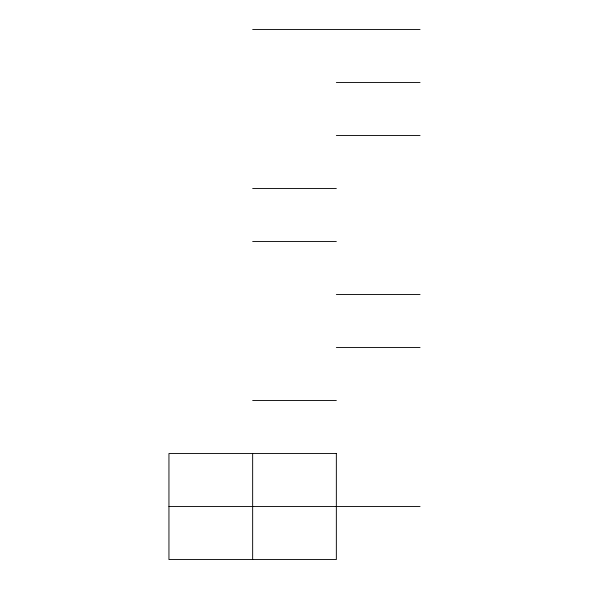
<?xml version="1.0" encoding="UTF-8"?>
<svg xmlns="http://www.w3.org/2000/svg" width="589" height="589" viewBox="0 0 589 589"><rect width="100%" height="100%" fill="white"/><g stroke="black" fill="none" stroke-linecap="round" stroke-linejoin="round"><path stroke-width="0.88" d="M252.652 29.45L420.053 29.45M336.348 82.46L420.053 82.46M336.348 135.47L420.053 135.47M252.652 188.48L336.348 188.48M252.652 241.49L336.348 241.49M336.348 294.5L420.053 294.5M336.348 347.51L420.053 347.51M252.652 400.52L336.348 400.52M168.947 506.54L420.053 506.54M252.652 453.53L252.652 559.55M336.348 453.53L168.947 453.53L168.947 559.55L336.348 559.55L336.348 453.53"/></g></svg>
